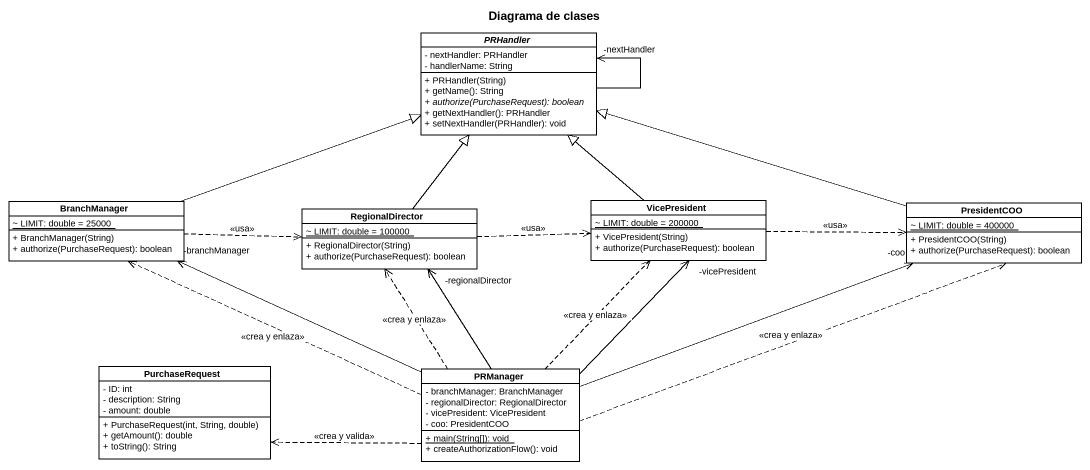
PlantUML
@startuml
title Diagrama de clases
hide circle
hide empty members
skinparam classAttributeIconSize 0
abstract class PRHandler {
  - nextHandler: PRHandler
  - handlerName: String
  + PRHandler(String)
  + getName(): String
  {abstract} + authorize(PurchaseRequest): boolean
  + getNextHandler(): PRHandler
  + setNextHandler(PRHandler): void
}
class BranchManager {
  {static} ~ LIMIT: double = 25000
  + BranchManager(String)
  + authorize(PurchaseRequest): boolean
}
class RegionalDirector {
  {static} ~ LIMIT: double = 100000
  + RegionalDirector(String)
  + authorize(PurchaseRequest): boolean
}
class VicePresident {
  {static} ~ LIMIT: double = 200000
  + VicePresident(String)
  + authorize(PurchaseRequest): boolean
}
class PresidentCOO {
  {static} ~ LIMIT: double = 400000
  + PresidentCOO(String)
  + authorize(PurchaseRequest): boolean
}
class PurchaseRequest {
  - ID: int
  - description: String
  - amount: double
  + PurchaseRequest(int, String, double)
  + getAmount(): double
  + toString(): String
}
class PRManager {
  - branchManager: BranchManager
  - regionalDirector: RegionalDirector
  - vicePresident: VicePresident
  - coo: PresidentCOO
  {static} + main(String[]): void
  + createAuthorizationFlow(): void
}
PRHandler --> "-nextHandler" PRHandler
BranchManager -right-|> PRHandler
BranchManager .right.> RegionalDirector : <<usa>>
RegionalDirector -up-|> PRHandler
RegionalDirector .right.> VicePresident : <<usa>>
VicePresident -up-|> PRHandler
VicePresident .right.> PresidentCOO : <<usa>>
PresidentCOO -left-|> PRHandler
PRManager -left-> "-branchManager" BranchManager
PRManager .left.> BranchManager : <<crea y enlaza>>
PRManager -up-> "-regionalDirector" RegionalDirector
PRManager .up.> RegionalDirector : <<crea y enlaza>>
PRManager -up-> "-vicePresident" VicePresident
PRManager .up.> VicePresident : <<crea y enlaza>>
PRManager -right-> "-coo" PresidentCOO
PRManager .right.> PresidentCOO : <<crea y enlaza>>
PRManager .left.> PurchaseRequest : <<crea y valida>>
@enduml
